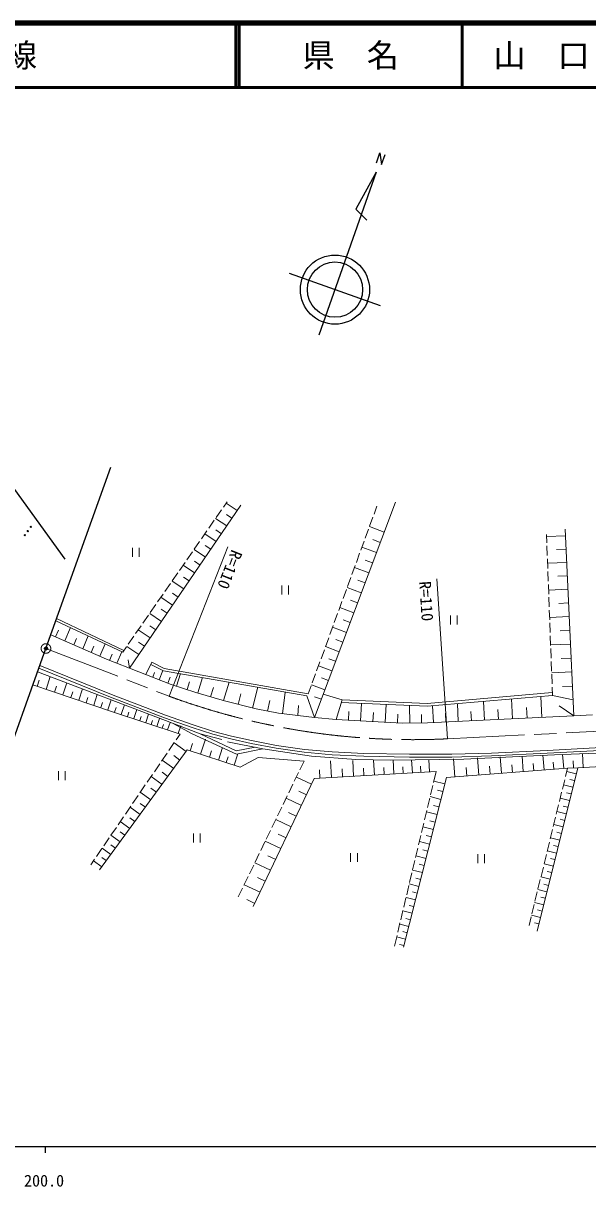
# Model space of a CAD drawing. Units: millimetres, scale not verified. Extents: x 40000 to 680000, y 20000 to 380000.
# Drawn here: x 264600 to 352568, y 198715 to 380000 of the extents above; entities that cross this region are included whole.
import ezdxf
from ezdxf.enums import TextEntityAlignment as Align

# ---------------------------------------------------------------- set-up
doc = ezdxf.new("R2010")
doc.units = ezdxf.units.MM
doc.header["$LTSCALE"] = 1000
doc.header["$PDMODE"] = 32
doc.header["$PDSIZE"] = 500
doc.linetypes.add('CHAIN', pattern=[18.5, 12, -1.5, 3.5, -1.5])
for name, color, linetype, lineweight in [('M-BMK', 2, 'CHAIN', 13), ('M-BMK-OTRS', 5, 'Continuous', 25), ('M-STR-HTXT', 7, 'Continuous', 13), ('M-TTL', 2, 'Continuous', 140), ('M-TTL-BAND', 7, 'Continuous', 25), ('M-TTL-LINE', 7, 'Continuous', 50), ('M-WORK', 1, 'Continuous', 13), ('S-BMK-SRVR', 3, 'Continuous', 25)]:
    doc.layers.add(name, color=color, linetype=linetype, lineweight=lineweight)
doc.layers.add('M-OTRS', color=6, linetype='Continuous')
doc.layers.add('M-TTL-TXT', color=7, linetype='Continuous')
doc.styles.add('ＭＳ ゴシック', font='')
doc.styles.get('ＭＳ ゴシック').set_extended_font_data('MS Gothic')

msp = doc.modelspace()

# ---------------------------------------------------------------- linework, layer by layer
at = {"layer": 'M-BMK'}
for p, q in [((268134, 282581), (287323, 275144)), ((330712, 268506), (410304, 272478))]:
    msp.add_line(p, q, dxfattribs=at)
msp.add_circle((268134, 282581), 750, dxfattribs=at)
msp.add_arc((325318, 378374), 110000, 249.79316, 272.81058, dxfattribs=at)
at = {"layer": 'M-BMK-OTRS'}
for p, q in [((271104, 296524), (256431, 316766)), ((268134, 282581), (278227, 310833)), ((258042, 254330), (268134, 282581))]:
    msp.add_line(p, q, dxfattribs=at)
at = {"layer": 'M-OTRS'}
msp.add_point((268134, 282581), dxfattribs=at)
at = {"layer": 'M-STR-HTXT'}
for p, q in [((287323, 275144), (296486, 298404)), ((330712, 268506), (329033, 293450))]:
    msp.add_line(p, q, dxfattribs=at)
at = {"layer": 'M-TTL'}
msp.add_line((680000, 380000), (40000, 380000), dxfattribs=at)
at = {"layer": 'M-TTL-BAND'}
for p, q in [((40000, 205000), (579000, 205000)), ((268000, 205000), (268000, 204000))]:
    msp.add_line(p, q, dxfattribs=at)
at = {"layer": 'M-TTL-LINE'}
for p, q in [((297750, 380000), (297750, 370000)), ((298250, 380000), (298250, 370000)), ((333000, 380000), (333000, 370000)), ((40000, 370000), (680000, 370000))]:
    msp.add_line(p, q, dxfattribs=at)
at = {"layer": 'M-WORK'}
for p, q in [((281171, 279518), (298500, 304897)), ((295796, 304613), (296381, 305457)), ((297936, 304071), (296228, 305237)), ((309992, 271853), (322586, 305396)), ((319259, 303515), (319705, 304735)), ((296304, 301680), (294578, 302858)), ((294655, 302970), (295510, 304203)), ((297120, 302875), (296266, 303459)), ((318571, 301637), (319087, 303045)), ((293515, 301327), (294370, 302559)), ((295479, 300472), (294616, 301061)), ((317883, 299759), (318399, 301168)), ((320829, 300715), (318547, 301572)), ((350402, 272082), (349064, 301150)), ((291235, 298041), (292090, 299273)), ((292375, 299684), (293230, 300916)), ((294654, 299263), (292910, 300454)), ((317195, 297881), (317711, 299290)), ((320229, 299118), (319088, 299546)), ((346133, 300351), (346182, 299054)), ((349110, 300151), (346146, 300014)), ((281628, 298255), (281628, 296855)), ((282678, 296855), (282678, 298255)), ((290094, 296398), (290949, 297630)), ((292986, 296822), (291224, 298025)), ((293820, 298043), (292948, 298638)), ((316507, 296003), (317023, 297412)), ((319629, 297520), (317373, 298367)), ((346201, 298555), (346258, 297056)), ((349205, 298076), (347723, 298008)), ((288954, 294755), (289809, 295987)), ((291301, 294354), (289520, 295570)), ((292144, 295588), (291262, 296190)), ((315819, 294125), (316335, 295534)), ((319036, 295941), (317908, 296364)), ((346277, 296556), (346334, 295057)), ((349301, 296002), (346303, 295864)), ((287814, 293112), (288669, 294344)), ((290450, 293107), (289559, 293715)), ((318443, 294361), (316212, 295199)), ((346353, 294558), (346409, 293059)), ((349397, 293903), (347898, 293834)), ((286674, 291468), (287529, 292701)), ((289598, 291860), (287798, 293089)), ((304893, 292388), (304893, 290988)), ((305943, 290988), (305943, 292388)), ((317270, 291238), (315065, 292066)), ((315131, 292247), (315647, 293656)), ((317857, 292800), (316741, 293219)), ((346428, 292559), (346485, 291060)), ((285533, 289825), (286389, 291058)), ((287878, 289340), (286059, 290582)), ((288738, 290600), (287838, 291215)), ((314443, 290369), (314959, 291778)), ((316691, 289694), (315588, 290108)), ((349494, 291805), (346462, 291666)), ((346504, 290561), (346561, 289062)), ((284393, 288182), (285248, 289414)), ((287008, 288067), (286099, 288688)), ((313755, 288491), (314271, 289900)), ((316111, 288150), (313930, 288969)), ((346580, 288562), (346637, 287063)), ((349592, 289683), (348076, 289613)), ((269682, 286913), (280102, 281998)), ((269803, 287252), (280288, 282267)), ((283253, 286539), (284108, 287771)), ((286139, 286793), (284300, 288049)), ((313067, 286613), (313583, 288022)), ((315538, 286623), (314447, 287033)), ((331192, 287735), (331192, 286335)), ((332242, 286335), (332242, 287735)), ((349689, 287561), (346623, 287419)), ((346655, 286563), (346712, 285064)), ((268893, 284706), (277570, 280933)), ((269630, 284386), (270081, 285422)), ((271081, 283755), (271983, 285828)), ((282113, 284896), (282968, 286128)), ((284381, 284220), (282524, 285488)), ((285260, 285506), (284341, 286134)), ((312379, 284735), (312895, 286144)), ((314964, 285096), (312808, 285906)), ((349788, 285414), (348255, 285344)), ((272473, 283150), (272905, 284144)), ((273864, 282545), (274728, 284533)), ((275198, 281965), (275613, 282918)), ((276533, 281384), (277362, 283290)), ((280102, 281998), (280687, 282842)), ((282605, 281619), (280728, 282901)), ((280972, 283253), (281828, 284485)), ((283493, 282919), (282564, 283554)), ((311691, 282857), (312207, 284266)), ((313831, 282077), (311699, 282878)), ((314398, 283587), (313319, 283992)), ((346731, 284565), (346788, 283066)), ((349887, 283268), (346786, 283125)), ((278043, 280727), (278458, 281680)), ((279177, 280301), (279947, 282071)), ((311003, 280979), (311519, 282388)), ((346807, 282566), (346864, 281067)), ((349987, 281097), (348436, 281026)), ((267018, 279514), (278199, 274974)), ((267187, 279931), (278364, 275392)), ((277570, 280933), (287667, 276964)), ((281171, 279518), (280929, 280793)), ((283715, 278517), (284654, 280432)), ((286463, 279124), (284488, 280094)), ((284654, 280432), (286555, 279473)), ((286555, 279473), (309008, 275534)), ((310315, 279102), (310831, 280510)), ((312710, 279092), (310602, 279884)), ((313270, 280585), (312204, 280985)), ((346883, 280568), (346939, 279069)), ((266761, 276677), (267092, 277668)), ((266837, 278949), (287838, 270934)), ((268148, 276214), (268810, 278195)), ((284770, 278102), (285059, 278837)), ((285798, 277698), (286376, 279167)), ((308813, 275197), (286463, 279124)), ((287128, 277175), (287502, 278125)), ((288479, 276713), (289080, 278664)), ((290136, 276203), (290501, 277386)), ((291793, 275692), (292523, 278059)), ((309627, 277224), (310143, 278632)), ((312156, 277616), (311102, 278012)), ((350087, 278926), (346950, 278782)), ((346958, 278569), (347015, 277070)), ((266104, 276897), (278344, 272785)), ((269458, 275777), (269770, 276712)), ((270767, 275339), (271392, 277210)), ((272004, 274926), (272299, 275810)), ((273240, 274514), (273830, 276280)), ((287667, 276964), (291503, 275716)), ((291503, 275716), (295952, 274411)), ((293804, 275073), (294247, 276509)), ((295815, 274453), (296700, 277325)), ((300350, 273299), (301169, 276540)), ((305024, 272417), (305407, 275795)), ((309008, 275534), (309455, 276754)), ((311602, 276141), (309517, 276923)), ((347044, 275723), (327533, 274033)), ((347034, 276571), (347083, 275274)), ((350188, 276730), (348620, 276658)), ((274407, 274124), (274686, 274958)), ((275575, 273734), (276131, 275401)), ((276677, 273366), (276939, 274153)), ((277779, 272998), (278304, 274572)), ((278199, 274974), (286602, 271772)), ((278364, 275392), (286755, 272195)), ((279859, 272303), (280356, 273789)), ((295952, 274411), (300907, 273158)), ((298081, 273873), (298491, 275493)), ((302679, 272817), (303001, 274486)), ((309992, 271853), (308813, 275197)), ((311054, 274682), (310012, 275073)), ((314283, 274578), (311349, 275467)), ((313359, 271541), (314283, 274578)), ((327543, 273582), (314153, 274151)), ((327533, 274033), (314283, 274578)), ((317153, 271323), (317307, 274017)), ((321005, 271102), (321163, 273853)), ((347083, 275274), (327543, 273582)), ((332388, 271218), (332255, 273990)), ((336489, 271415), (336349, 274345)), ((340825, 271623), (340677, 274719)), ((345408, 271842), (345251, 275116)), ((350288, 274559), (347083, 275274)), ((278344, 272785), (289027, 269242)), ((278819, 272651), (279067, 273394)), ((280842, 271975), (281076, 272677)), ((281824, 271647), (282293, 273050)), ((282751, 271338), (282972, 272000)), ((283679, 271028), (284121, 272353)), ((286755, 272195), (291071, 270704)), ((300907, 273158), (304362, 272492)), ((304362, 272492), (309992, 271853)), ((307395, 272148), (307492, 273713)), ((315267, 271431), (315344, 272778)), ((319079, 271212), (319158, 272588)), ((322918, 270992), (322996, 272358)), ((324833, 270961), (324805, 273698)), ((326670, 270980), (326657, 272292)), ((327611, 270989), (350402, 272082)), ((328507, 271032), (328381, 273655)), ((330447, 271125), (330381, 272511)), ((334438, 271316), (334368, 272781)), ((338657, 271519), (338583, 273067)), ((343117, 271732), (343038, 273369)), ((350402, 272082), (348124, 273628)), ((350402, 272082), (353287, 272259)), ((284554, 270735), (284763, 271361)), ((285430, 270443), (285847, 271694)), ((286256, 270167), (286453, 270758)), ((286602, 271772), (290928, 270277)), ((287083, 269891), (287477, 271072)), ((287838, 270934), (290929, 269309)), ((292154, 269309), (287838, 270934)), ((288743, 269337), (289139, 270522)), ((290928, 270277), (294140, 269233)), ((291071, 270704), (294268, 269665)), ((309992, 271853), (313359, 271541)), ((313359, 271541), (323655, 270949)), ((323655, 270949), (327611, 270989)), ((289027, 269242), (288411, 268339)), ((290929, 269309), (297829, 266112)), ((297775, 266645), (292154, 269309)), ((295564, 268377), (292154, 269309)), ((292241, 266095), (293006, 268440)), ((294140, 269233), (296958, 268481)), ((294268, 269665), (297065, 268919)), ((296958, 268481), (300091, 267785)), ((297065, 268919), (300182, 268226)), ((276486, 248076), (290166, 266771)), ((288129, 267926), (287283, 266688)), ((289981, 266517), (288104, 267890)), ((290166, 266771), (298425, 264080)), ((290600, 266630), (290982, 267802)), ((293621, 265645), (293942, 266631)), ((295001, 265196), (295643, 267167)), ((301958, 266938), (296443, 268057)), ((300755, 267182), (297775, 266645)), ((297829, 266112), (301958, 266938)), ((300091, 267785), (303998, 267036)), ((300182, 268226), (304072, 267480)), ((301958, 266938), (309524, 265779)), ((303998, 267036), (308362, 266420)), ((304072, 267480), (308414, 266867)), ((308414, 266867), (312757, 266468)), ((337559, 266281), (346244, 266707)), ((346244, 266707), (356661, 267267)), ((346267, 266258), (356684, 266817)), ((347407, 265992), (370265, 267018)), ((287001, 266275), (286155, 265036)), ((288059, 263891), (286268, 265201)), ((289020, 265204), (288081, 265891)), ((296238, 264793), (296525, 265676)), ((297474, 264390), (298049, 266156)), ((298425, 264080), (301222, 265572)), ((301222, 265572), (308362, 265039)), ((308362, 265039), (307706, 263687)), ((308362, 266420), (312725, 266019)), ((309524, 265779), (316451, 265273)), ((312643, 262482), (312494, 265090)), ((312725, 266019), (317671, 265778)), ((312757, 266468), (317685, 266228)), ((316081, 262677), (315941, 265133)), ((316451, 265273), (321859, 265193)), ((317671, 265778), (324795, 265671)), ((317685, 266228), (324798, 266121)), ((319317, 262861), (319186, 265173)), ((321859, 265193), (333234, 265353)), ((322365, 263034), (322241, 265211)), ((324795, 265671), (331411, 265671)), ((324798, 266121), (331405, 266121)), ((325233, 263197), (325116, 265246)), ((327933, 263351), (327824, 265280)), ((331405, 266121), (337559, 266281)), ((331411, 265671), (337576, 265831)), ((331854, 262560), (331633, 265362)), ((333234, 265353), (347407, 265992)), ((335589, 262854), (335378, 265522)), ((337576, 265831), (346267, 266258)), ((339145, 263134), (338944, 265674)), ((342530, 263401), (342340, 265819)), ((344142, 263528), (344051, 264679)), ((345754, 263655), (345572, 265957)), ((347288, 263776), (347202, 264872)), ((348822, 263897), (348650, 266089)), ((350341, 263984), (350294, 265070)), ((351861, 264051), (351767, 266222)), ((270097, 263459), (270097, 262059)), ((271147, 262059), (271147, 263459)), ((284746, 262971), (283900, 261732)), ((285874, 264623), (285028, 263384)), ((287141, 262637), (286246, 263292)), ((307488, 263237), (306834, 261887)), ((309950, 262329), (328932, 263407)), ((310817, 262378), (310742, 263682)), ((314362, 262579), (314292, 263807)), ((317699, 262769), (317633, 263925)), ((320841, 262948), (320779, 264036)), ((323799, 263116), (323740, 264140)), ((326583, 263274), (326528, 264238)), ((328932, 263407), (328526, 261707)), ((330547, 262457), (349422, 263944)), ((333721, 262707), (333616, 264041)), ((337367, 262994), (337267, 264264)), ((340837, 263268), (340742, 264477)), ((344701, 238557), (351011, 263999)), ((349422, 263944), (349097, 262617)), ((350771, 263028), (349288, 263396)), ((351011, 263999), (349422, 263944)), ((351011, 263999), (358484, 264372)), ((283618, 261319), (282772, 260081)), ((286224, 261384), (284516, 262634)), ((300429, 242368), (309950, 262329)), ((306616, 261437), (305962, 260087)), ((309520, 261426), (307157, 262553)), ((323877, 236054), (330547, 262457)), ((328410, 261220), (328062, 259761)), ((330302, 261487), (328578, 261923)), ((348978, 262132), (348621, 260675)), ((350256, 260952), (348779, 261318)), ((350513, 261990), (349772, 262174)), ((282490, 259668), (281644, 258429)), ((284474, 258992), (282843, 260185)), ((285349, 260188), (284495, 260813)), ((305744, 259637), (305090, 258287)), ((307942, 258118), (305559, 259255)), ((308731, 259772), (307549, 260336)), ((327946, 259275), (327598, 257816)), ((329692, 259073), (328000, 259501)), ((329997, 260280), (329135, 260498)), ((348503, 260189), (348146, 258732)), ((349743, 258884), (348272, 259249)), ((349999, 259918), (349261, 260101)), ((281362, 258016), (280517, 256777)), ((282804, 256709), (281248, 257848)), ((283639, 257851), (282824, 258447)), ((304872, 257838), (304218, 256488)), ((329393, 257889), (328547, 258103)), ((348027, 258246), (347670, 256789)), ((349488, 257855), (348752, 258037)), ((280235, 256364), (279389, 255126)), ((281210, 254531), (279725, 255617)), ((282007, 255620), (281229, 256189)), ((304000, 256038), (303346, 254688)), ((306351, 254782), (303947, 255928)), ((307146, 256450), (305955, 257018)), ((327482, 257329), (327135, 255870)), ((329094, 256705), (327433, 257124)), ((328800, 255543), (327970, 255752)), ((347551, 256304), (347195, 254847)), ((349232, 256826), (347768, 257189)), ((348978, 255801), (348246, 255982)), ((279107, 254713), (278261, 253474)), ((280449, 253492), (279707, 254035)), ((303128, 254238), (302474, 252888)), ((327019, 255384), (326671, 253925)), ((328506, 254380), (326877, 254792)), ((347076, 254361), (346719, 252904)), ((348724, 254776), (347266, 255137)), ((348471, 253755), (347742, 253936)), ((277979, 253061), (277133, 251822)), ((279688, 252452), (278271, 253489)), ((291136, 253748), (291136, 252348)), ((292186, 252348), (292186, 253748)), ((302256, 252438), (301601, 251088)), ((304745, 251416), (302321, 252573)), ((305548, 253099), (304346, 253672)), ((326555, 253438), (326207, 251979)), ((327930, 252100), (326332, 252504)), ((328218, 253240), (327404, 253446)), ((346600, 252418), (346244, 250962)), ((348218, 252735), (346766, 253095)), ((276851, 251409), (276006, 250170)), ((278237, 250468), (276885, 251458)), ((278963, 251460), (278254, 251979)), ((301383, 250638), (300729, 249288)), ((303936, 249719), (302724, 250298)), ((315615, 250714), (315615, 249314)), ((316665, 249314), (316665, 250714)), ((326091, 251493), (325743, 250034)), ((327365, 249862), (325796, 250258)), ((327648, 250981), (326848, 251183)), ((335441, 250511), (335441, 249111)), ((336491, 249111), (336491, 250511)), ((346125, 250476), (345768, 249019)), ((347713, 250702), (346268, 251061)), ((347965, 251719), (347240, 251899)), ((275724, 249758), (275107, 248855)), ((276852, 248575), (275561, 249519)), ((277544, 249522), (276868, 250016)), ((300511, 248838), (299857, 247489)), ((303126, 248022), (300681, 249189)), ((325627, 249548), (325279, 248088)), ((327088, 248764), (326303, 248962)), ((345649, 248533), (345292, 247076)), ((347211, 248679), (345772, 249036)), ((347462, 249691), (346740, 249870)), ((299639, 247039), (298985, 245689)), ((302310, 246310), (301087, 246894)), ((325163, 247602), (324815, 246143)), ((326810, 247666), (325271, 248055)), ((326538, 246588), (325768, 246783)), ((345174, 246591), (344817, 245134)), ((346712, 246664), (345279, 247019)), ((346962, 247671), (346242, 247850)), ((298767, 245239), (298112, 243886)), ((301493, 244599), (299027, 245775)), ((324699, 245657), (324351, 244198)), ((326266, 245511), (324755, 245892)), ((346214, 244657), (344787, 245011)), ((346463, 245661), (345746, 245838)), ((300670, 242872), (299437, 243460)), ((324235, 243711), (323887, 242252)), ((325732, 243396), (324249, 243771)), ((325999, 244454), (325243, 244644)), ((345718, 242659), (344297, 243012)), ((344698, 244648), (344341, 243191)), ((345966, 243658), (345253, 243835)), ((323771, 241766), (323423, 240307)), ((325207, 241321), (323753, 241689)), ((325469, 242359), (324728, 242546)), ((344222, 242705), (343866, 241248)), ((345472, 241665), (344761, 241841)), ((323307, 239820), (322960, 238361)), ((324693, 239285), (323266, 239646)), ((324950, 240303), (324223, 240487)), ((343747, 240763), (343422, 239436)), ((345225, 240670), (343810, 241021)), ((344979, 239680), (344272, 239855)), ((322844, 237875), (322438, 236174)), ((324188, 237287), (322788, 237641)), ((324441, 238286), (323727, 238467)), ((323941, 236307), (323240, 236484))]:
    msp.add_line(p, q, dxfattribs=at)
for centre in [(265297, 300883), (265763, 301533), (264832, 300232)]:
    msp.add_circle(centre, 100, dxfattribs=at)
at = {"layer": 'S-BMK-SRVR'}
for p, q in [((319637, 358267), (320188, 359835)), ((320188, 359835), (320449, 357976)), ((320449, 357976), (320995, 359553)), ((319615, 356788), (310676, 331381)), ((319615, 356788), (316453, 351048)), ((316453, 351048), (318128, 349317)), ((320293, 335992), (306065, 340998))]:
    msp.add_line(p, q, dxfattribs=at)
for radius in [5387, 4309]:
    msp.add_circle((313179, 338495), radius, dxfattribs=at)

# ---------------------------------------------------------------- texts
at = {"layer": 'M-STR-HTXT', "style": 'ＭＳ ゴシック'}
for rotation, p in [(248.498, (296798, 294871)), (273.85, (327415, 289956))]:
    msp.add_text('R=110', height=1833, rotation=rotation, dxfattribs=at).set_placement(p, align=Align.MIDDLE_CENTER)
at = {"layer": 'M-TTL-BAND', "style": 'ＭＳ ゴシック'}
msp.add_text('200.0', height=1833, dxfattribs=at).set_placement((267844, 198195), align=Align.BOTTOM_CENTER)
at = {"layer": 'M-TTL-TXT', "style": 'ＭＳ ゴシック'}
msp.add_text('主要地方道豊浦清末線', height=3666, dxfattribs=at).set_placement((216734, 375000), align=Align.MIDDLE_LEFT)
for s, p in [('県\u3000名', (315625, 375000)), ('山\u3000口\u3000県', (350375, 375000))]:
    msp.add_text(s, height=3666, dxfattribs=at).set_placement(p, align=Align.MIDDLE_CENTER)

doc.saveas('drawing.dxf')
